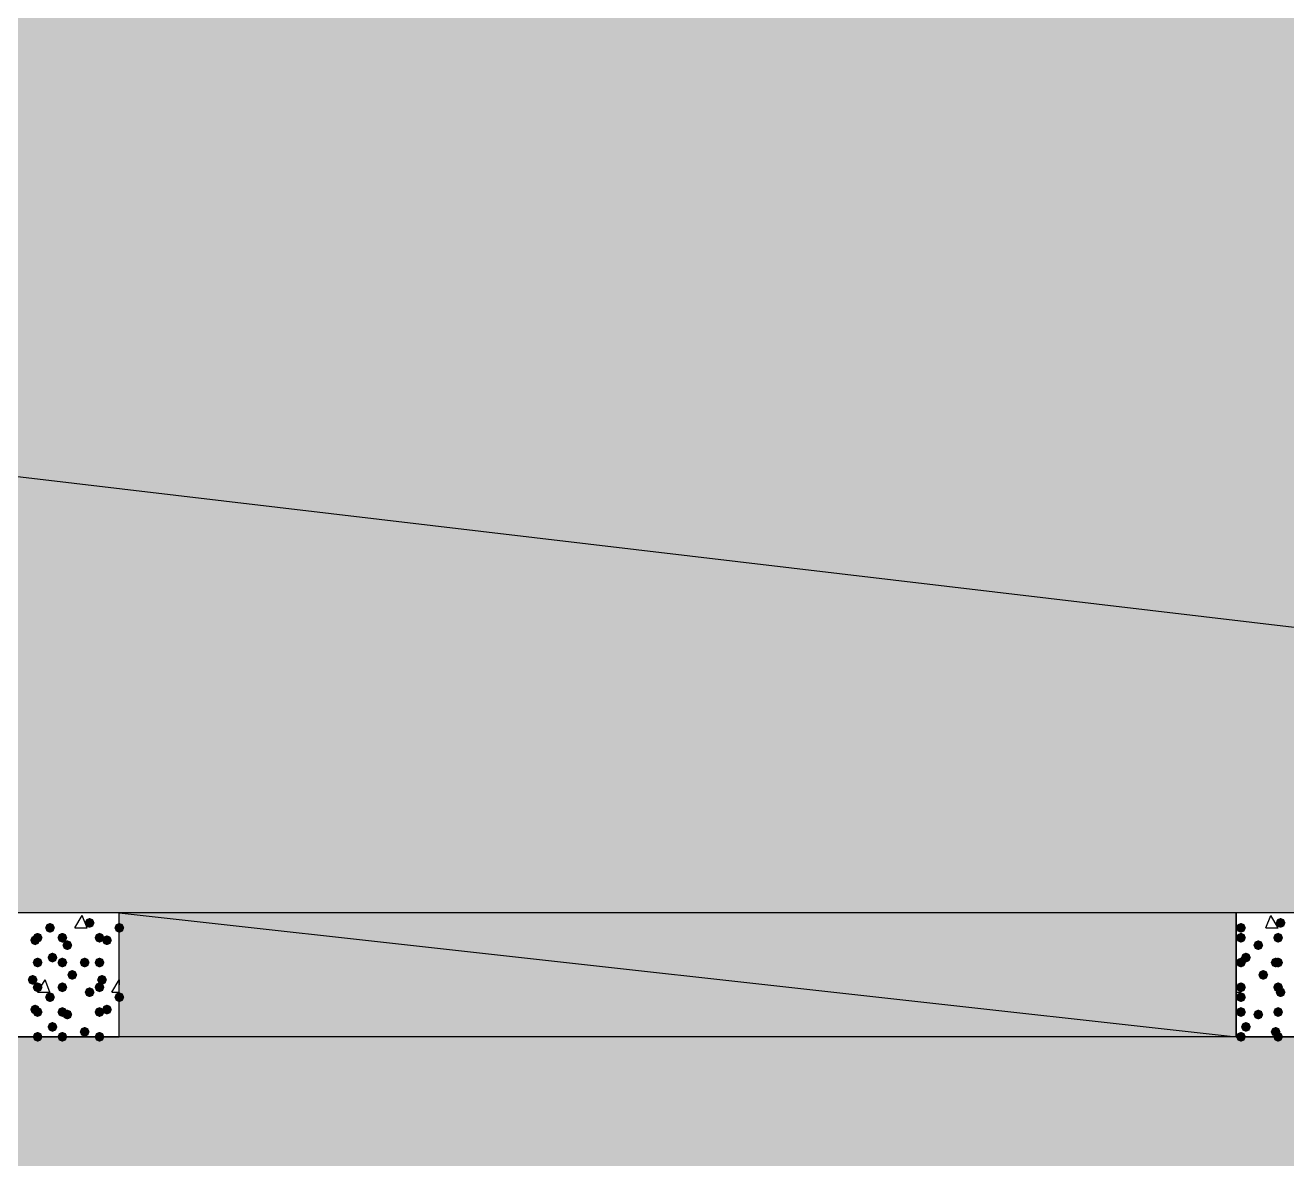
# Model space of a CAD drawing. Header units: millimetres. Extents: x 0 to 420, y 0 to 297.
# Drawn here: x 130.77 to 152.34, y 119.37 to 138.75 of the extents above; entities that cross this region are included whole.
import ezdxf

# ---------------------------------------------------------------- set-up
doc = ezdxf.new("R2010")
doc.units = ezdxf.units.MM
doc.layers.get('0').update_dxf_attribs({"linetype": 'CONTINUOUS'})

msp = doc.modelspace()

# ---------------------------------------------------------------- hatches: boundary and pattern name
at = {"true_color": 0x000008}
h = msp.add_hatch(color=0, dxfattribs=at)
h.paths.add_polyline_path([(193.844333, 142.621), (32.469667, 142.621), (193.844333, 123.571)], flags=0)
h.paths.add_polyline_path([(32.469667, 142.621), (193.844333, 123.571), (32.469667, 123.571)], flags=0)
at = {"true_color": 0x000007}
for points in [[(131.275667, 123.317), (131.250796, 123.257204), (131.191, 123.232333), (131.131204, 123.257204), (131.106333, 123.317), (131.131204, 123.376796), (131.191, 123.401667), (131.250796, 123.376796)], [(131.953, 123.401667), (131.928129, 123.341871), (131.868333, 123.317), (131.808538, 123.341871), (131.783667, 123.401667), (131.808537, 123.461462), (131.868333, 123.486333), (131.928129, 123.461463)], [(132.461, 123.317), (132.436129, 123.257204), (132.376333, 123.232333), (132.316538, 123.257204), (132.291667, 123.317), (132.316537, 123.376796), (132.376333, 123.401667), (132.436129, 123.376796)], [(151.638, 123.317), (151.613129, 123.257204), (151.553333, 123.232333), (151.493538, 123.257204), (151.468667, 123.317), (151.493537, 123.376796), (151.553333, 123.401667), (151.613129, 123.376796)], [(152.315333, 123.401667), (152.290462, 123.341871), (152.230667, 123.317), (152.170871, 123.341871), (152.146, 123.401667), (152.170871, 123.461462), (152.230667, 123.486333), (152.290462, 123.461463)], [(131.021667, 123.105333), (130.996796, 123.045538), (130.937, 123.020667), (130.877204, 123.045538), (130.852333, 123.105333), (130.877204, 123.165129), (130.937, 123.19), (130.996796, 123.165129)], [(131.064, 123.147667), (131.039129, 123.087871), (130.979333, 123.063), (130.919538, 123.087871), (130.894667, 123.147667), (130.919537, 123.207462), (130.979333, 123.232333), (131.039129, 123.207463)], [(131.487333, 123.147667), (131.462463, 123.087871), (131.402667, 123.063), (131.342871, 123.087871), (131.318, 123.147667), (131.342871, 123.207462), (131.402667, 123.232333), (131.462462, 123.207463)], [(132.122333, 123.147667), (132.097463, 123.087871), (132.037667, 123.063), (131.977871, 123.087871), (131.953, 123.147667), (131.977871, 123.207462), (132.037667, 123.232333), (132.097462, 123.207463)], [(132.249333, 123.105333), (132.224463, 123.045538), (132.164667, 123.020667), (132.104871, 123.045538), (132.08, 123.105333), (132.104871, 123.165129), (132.164667, 123.19), (132.224462, 123.165129)], [(151.638, 123.147667), (151.613129, 123.087871), (151.553333, 123.063), (151.493538, 123.087871), (151.468667, 123.147667), (151.493537, 123.207462), (151.553333, 123.232333), (151.613129, 123.207463)], [(152.273, 123.147667), (152.248129, 123.087871), (152.188333, 123.063), (152.128537, 123.087871), (152.103667, 123.147667), (152.128537, 123.207462), (152.188333, 123.232333), (152.248129, 123.207463)], [(131.572, 123.020667), (131.547129, 122.960871), (131.487333, 122.936), (131.427538, 122.960871), (131.402667, 123.020667), (131.427537, 123.080462), (131.487333, 123.105333), (131.547129, 123.080463)], [(151.934333, 123.020667), (151.909463, 122.960871), (151.849667, 122.936), (151.789871, 122.960871), (151.765, 123.020667), (151.789871, 123.080462), (151.849667, 123.105333), (151.909462, 123.080463)], [(131.064, 122.724333), (131.039129, 122.664537), (130.979333, 122.639667), (130.919538, 122.664537), (130.894667, 122.724333), (130.919537, 122.784129), (130.979333, 122.809), (131.039129, 122.784129)], [(131.318, 122.809), (131.293129, 122.749204), (131.233333, 122.724333), (131.173537, 122.749204), (131.148667, 122.809), (131.173537, 122.868796), (131.233333, 122.893667), (131.293129, 122.868796)], [(131.487333, 122.724333), (131.462463, 122.664537), (131.402667, 122.639667), (131.342871, 122.664537), (131.318, 122.724333), (131.342871, 122.784129), (131.402667, 122.809), (131.462462, 122.784129)], [(131.868333, 122.724333), (131.843463, 122.664537), (131.783667, 122.639667), (131.723871, 122.664537), (131.699, 122.724333), (131.723871, 122.784129), (131.783667, 122.809), (131.843462, 122.784129)], [(132.122333, 122.724333), (132.097463, 122.664537), (132.037667, 122.639667), (131.977871, 122.664537), (131.953, 122.724333), (131.977871, 122.784129), (132.037667, 122.809), (132.097462, 122.784129)], [(151.638, 122.724333), (151.613129, 122.664537), (151.553333, 122.639667), (151.493538, 122.664537), (151.468667, 122.724333), (151.493537, 122.784129), (151.553333, 122.809), (151.613129, 122.784129)], [(151.722667, 122.809), (151.697796, 122.749204), (151.638, 122.724333), (151.578204, 122.749204), (151.553333, 122.809), (151.578204, 122.868796), (151.638, 122.893667), (151.697796, 122.868796)], [(152.230667, 122.724333), (152.205796, 122.664537), (152.146, 122.639667), (152.086204, 122.664537), (152.061333, 122.724333), (152.086204, 122.784129), (152.146, 122.809), (152.205796, 122.784129)], [(152.273, 122.724333), (152.248129, 122.664537), (152.188333, 122.639667), (152.128537, 122.664537), (152.103667, 122.724333), (152.128537, 122.784129), (152.188333, 122.809), (152.248129, 122.784129)], [(130.979333, 122.428), (130.954462, 122.368204), (130.894667, 122.343333), (130.834871, 122.368204), (130.81, 122.428), (130.834871, 122.487796), (130.894667, 122.512667), (130.954462, 122.487796)], [(131.656667, 122.512667), (131.631796, 122.452871), (131.572, 122.428), (131.512204, 122.452871), (131.487333, 122.512667), (131.512204, 122.572462), (131.572, 122.597333), (131.631796, 122.572463)], [(132.164667, 122.428), (132.139796, 122.368204), (132.08, 122.343333), (132.020204, 122.368204), (131.995333, 122.428), (132.020204, 122.487796), (132.08, 122.512667), (132.139796, 122.487796)], [(152.019, 122.512667), (151.994129, 122.452871), (151.934333, 122.428), (151.874538, 122.452871), (151.849667, 122.512667), (151.874537, 122.572462), (151.934333, 122.597333), (151.994129, 122.572463)], [(131.064, 122.301), (131.039129, 122.241204), (130.979333, 122.216333), (130.919538, 122.241204), (130.894667, 122.301), (130.919537, 122.360796), (130.979333, 122.385667), (131.039129, 122.360796)], [(131.487333, 122.301), (131.462463, 122.241204), (131.402667, 122.216333), (131.342871, 122.241204), (131.318, 122.301), (131.342871, 122.360796), (131.402667, 122.385667), (131.462462, 122.360796)], [(131.953, 122.216333), (131.928129, 122.156537), (131.868333, 122.131667), (131.808538, 122.156537), (131.783667, 122.216333), (131.808537, 122.276129), (131.868333, 122.301), (131.928129, 122.276129)], [(132.122333, 122.301), (132.097463, 122.241204), (132.037667, 122.216333), (131.977871, 122.241204), (131.953, 122.301), (131.977871, 122.360796), (132.037667, 122.385667), (132.097462, 122.360796)], [(151.638, 122.301), (151.613129, 122.241204), (151.553333, 122.216333), (151.493538, 122.241204), (151.468667, 122.301), (151.493537, 122.360796), (151.553333, 122.385667), (151.613129, 122.360796)], [(152.273, 122.301), (152.248129, 122.241204), (152.188333, 122.216333), (152.128537, 122.241204), (152.103667, 122.301), (152.128537, 122.360796), (152.188333, 122.385667), (152.248129, 122.360796)], [(152.315333, 122.216333), (152.290462, 122.156537), (152.230667, 122.131667), (152.170871, 122.156537), (152.146, 122.216333), (152.170871, 122.276129), (152.230667, 122.301), (152.290462, 122.276129)], [(131.275667, 122.131667), (131.250796, 122.071871), (131.191, 122.047), (131.131204, 122.071871), (131.106333, 122.131667), (131.131204, 122.191462), (131.191, 122.216333), (131.250796, 122.191463)], [(132.461, 122.131667), (132.436129, 122.071871), (132.376333, 122.047), (132.316538, 122.071871), (132.291667, 122.131667), (132.316537, 122.191462), (132.376333, 122.216333), (132.436129, 122.191463)], [(151.638, 122.131667), (151.613129, 122.071871), (151.553333, 122.047), (151.493538, 122.071871), (151.468667, 122.131667), (151.493537, 122.191462), (151.553333, 122.216333), (151.613129, 122.191463)], [(131.021667, 121.92), (130.996796, 121.860204), (130.937, 121.835333), (130.877204, 121.860204), (130.852333, 121.92), (130.877204, 121.979796), (130.937, 122.004667), (130.996796, 121.979796)], [(131.064, 121.877667), (131.039129, 121.817871), (130.979333, 121.793), (130.919538, 121.817871), (130.894667, 121.877667), (130.919537, 121.937462), (130.979333, 121.962333), (131.039129, 121.937463)], [(131.487333, 121.877667), (131.462463, 121.817871), (131.402667, 121.793), (131.342871, 121.817871), (131.318, 121.877667), (131.342871, 121.937462), (131.402667, 121.962333), (131.462462, 121.937463)], [(131.572, 121.835333), (131.547129, 121.775538), (131.487333, 121.750667), (131.427538, 121.775538), (131.402667, 121.835333), (131.427537, 121.895129), (131.487333, 121.92), (131.547129, 121.895129)], [(132.122333, 121.877667), (132.097463, 121.817871), (132.037667, 121.793), (131.977871, 121.817871), (131.953, 121.877667), (131.977871, 121.937462), (132.037667, 121.962333), (132.097462, 121.937463)], [(132.249333, 121.92), (132.224463, 121.860204), (132.164667, 121.835333), (132.104871, 121.860204), (132.08, 121.92), (132.104871, 121.979796), (132.164667, 122.004667), (132.224462, 121.979796)], [(151.638, 121.877667), (151.613129, 121.817871), (151.553333, 121.793), (151.493538, 121.817871), (151.468667, 121.877667), (151.493537, 121.937462), (151.553333, 121.962333), (151.613129, 121.937463)], [(151.934333, 121.835333), (151.909463, 121.775538), (151.849667, 121.750667), (151.789871, 121.775538), (151.765, 121.835333), (151.789871, 121.895129), (151.849667, 121.92), (151.909462, 121.895129)], [(152.273, 121.877667), (152.248129, 121.817871), (152.188333, 121.793), (152.128537, 121.817871), (152.103667, 121.877667), (152.128537, 121.937462), (152.188333, 121.962333), (152.248129, 121.937463)], [(131.318, 121.623667), (131.293129, 121.563871), (131.233333, 121.539), (131.173537, 121.563871), (131.148667, 121.623667), (131.173537, 121.683462), (131.233333, 121.708333), (131.293129, 121.683463)], [(151.722667, 121.623667), (151.697796, 121.563871), (151.638, 121.539), (151.578204, 121.563871), (151.553333, 121.623667), (151.578204, 121.683462), (151.638, 121.708333), (151.697796, 121.683463)], [(131.064, 121.454333), (131.039129, 121.394537), (130.979333, 121.369667), (130.919538, 121.394537), (130.894667, 121.454333), (130.919537, 121.514129), (130.979333, 121.539), (131.039129, 121.514129)], [(131.487333, 121.454333), (131.462463, 121.394537), (131.402667, 121.369667), (131.342871, 121.394537), (131.318, 121.454333), (131.342871, 121.514129), (131.402667, 121.539), (131.462462, 121.514129)], [(131.868333, 121.539), (131.843463, 121.479204), (131.783667, 121.454333), (131.723871, 121.479204), (131.699, 121.539), (131.723871, 121.598796), (131.783667, 121.623667), (131.843462, 121.598796)], [(132.122333, 121.454333), (132.097463, 121.394537), (132.037667, 121.369667), (131.977871, 121.394537), (131.953, 121.454333), (131.977871, 121.514129), (132.037667, 121.539), (132.097462, 121.514129)], [(151.638, 121.454333), (151.613129, 121.394537), (151.553333, 121.369667), (151.493538, 121.394537), (151.468667, 121.454333), (151.493537, 121.514129), (151.553333, 121.539), (151.613129, 121.514129)], [(152.230667, 121.539), (152.205796, 121.479204), (152.146, 121.454333), (152.086204, 121.479204), (152.061333, 121.539), (152.086204, 121.598796), (152.146, 121.623667), (152.205796, 121.598796)], [(152.273, 121.454333), (152.248129, 121.394537), (152.188333, 121.369667), (152.128537, 121.394537), (152.103667, 121.454333), (152.128537, 121.514129), (152.188333, 121.539), (152.248129, 121.514129)]]:
    msp.add_hatch(color=0, dxfattribs=at).paths.add_polyline_path(points, flags=0)
at = {"true_color": 0x000008}
h = msp.add_hatch(color=0, dxfattribs=at)
h.paths.add_polyline_path([(151.468667, 123.571), (132.376333, 123.571), (151.468667, 121.454333)], flags=0)
h.paths.add_polyline_path([(132.376333, 123.571), (151.468667, 121.454333), (132.376333, 121.454333)], flags=0)
h = msp.add_hatch(color=0, dxfattribs=at)
h.paths.add_polyline_path([(378.544667, 121.454333), (32.469667, 121.454333), (378.544667, 102.362)], flags=0)
h.paths.add_polyline_path([(32.469667, 121.454333), (378.544667, 102.362), (32.469667, 102.362)], flags=0)

# ---------------------------------------------------------------- linework, layer by layer
at = {"color": 0, "true_color": 0x000008}
for points in [[(193.844333, 142.621), (32.469667, 142.621), (193.844333, 123.571)], [(32.469667, 142.621), (193.844333, 123.571), (32.469667, 123.571)], [(151.468667, 123.571), (132.376333, 123.571), (151.468667, 121.454333)], [(132.376333, 123.571), (151.468667, 121.454333), (132.376333, 121.454333)], [(378.544667, 121.454333), (32.469667, 121.454333), (378.544667, 102.362)]]:
    msp.add_lwpolyline(points, close=True, dxfattribs=at)
at = {"color": 0, "true_color": 0x000007}
for points in [[(130.259667, 123.571), (130.259667, 121.454333), (132.376333, 121.454333), (132.376333, 123.571)], [(151.468667, 123.571), (151.468667, 121.454333), (153.585333, 121.454333), (153.585333, 123.571)]]:
    msp.add_lwpolyline(points, close=True, dxfattribs=at)
for points in [[(131.614333, 123.317), (131.741333, 123.528667)], [(131.826, 123.317), (131.741333, 123.528667)], [(151.976667, 123.317), (152.061333, 123.528667)], [(152.188333, 123.317), (152.061333, 123.528667)], [(131.614333, 123.317), (131.826, 123.317)], [(151.976667, 123.317), (152.188333, 123.317)], [(130.979333, 122.216333), (131.106333, 122.428)], [(131.191, 122.216333), (131.106333, 122.428)], [(132.249333, 122.216333), (132.376333, 122.428), (132.376333, 122.343333)], [(151.553333, 122.216333), (151.468667, 122.343333)], [(130.979333, 122.216333), (131.191, 122.216333)], [(132.249333, 122.216333), (132.376333, 122.216333)], [(151.468667, 122.216333), (151.553333, 122.216333)]]:
    msp.add_lwpolyline(points, dxfattribs=at)

doc.saveas('drawing.dxf')
